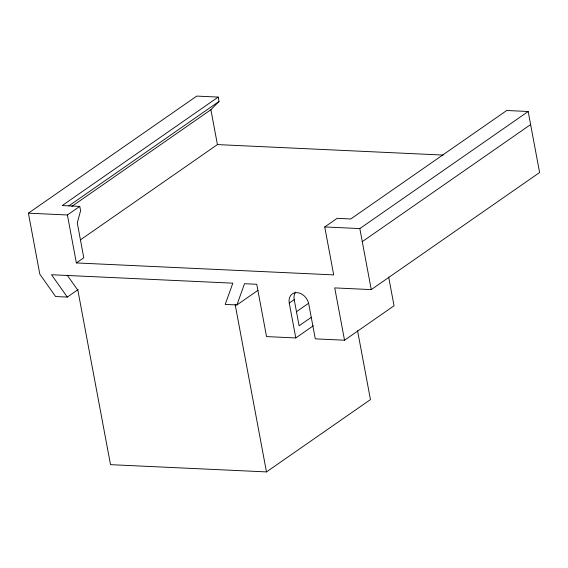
<?xml version="1.0" encoding="UTF-8"?>
<svg xmlns="http://www.w3.org/2000/svg" width="568" height="568" viewBox="0 0 568 568"><rect width="100%" height="100%" fill="white"/><g stroke="black" fill="none" stroke-linecap="round" stroke-linejoin="round"><path stroke-width="0.85" d="M78.178 289.51L67.294 297.078L51.518 274.742L232.83 283.169L225.212 304.42L236.906 304.959L244.524 283.709L256.75 284.277L266.541 336.59L295.786 337.946L313.259 325.791M71.817 206.432L210.898 109.716L219.014 101.452L218.197 97.093L196.748 96.091L28.4 213.17L39.824 274.195L55.6 296.539L67.294 297.078M218.197 97.093L62.224 205.559L79.768 206.376L80.585 210.735L77.269 222.897L83.794 257.765L76.368 262.934L67.393 214.981L79.768 206.376M68.842 205.879L219.014 101.452M80.528 239.788L217.423 144.584L443.139 155.078M76.368 262.934L333.707 274.891L324.733 226.944L337.115 218.332L350.761 218.971L506.734 110.497L528.176 111.498L539.6 172.523L371.252 289.602L334.737 287.905L344.527 340.211L315.283 338.855L308.758 303.979A11.722 8.982 55.2 0 0 296.965 292.626A11.722 8.982 55.2 0 0 289.261 303.078L295.786 337.946M236.906 304.959L258.007 290.291M324.733 226.944L359.828 228.577L528.176 111.498M362.277 241.649L530.626 124.577M289.261 303.078L294.21 299.634A11.722 8.982 55.2 0 1 295.623 292.058M296.347 311.789L308.566 303.298M311.328 317.285L299.109 325.784L294.21 299.634M344.527 340.211L394.043 305.776L388.654 277.006M67.194 275.168L77.88 290.298L110.511 464.66L266.477 471.909L370.457 399.595L357.57 330.725M28.4 213.17L67.393 214.981M359.828 228.577L371.252 289.602M210.898 109.716L217.423 144.584M235.152 304.519L266.477 471.909"/></g></svg>
